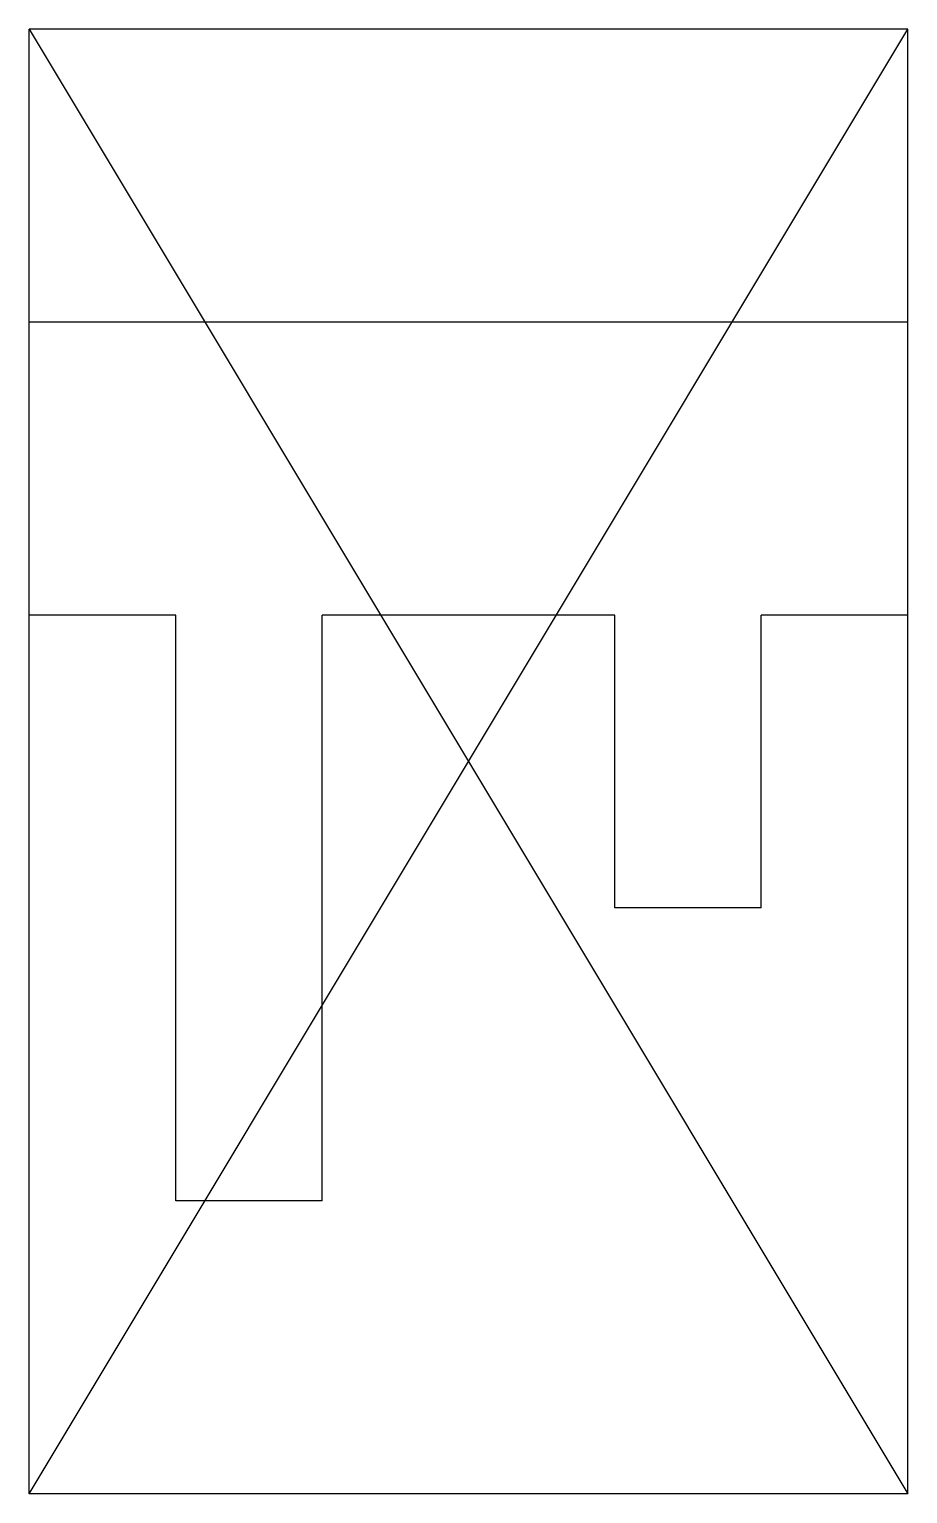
# Model space of a CAD drawing. Header units: metres. Extents: x 0 to 0.6, y 0 to 1.
import ezdxf

# ---------------------------------------------------------------- set-up
doc = ezdxf.new("R2010")
doc.units = ezdxf.units.M
doc.header["$LTSCALE"] = 0.2

msp = doc.modelspace()

# ---------------------------------------------------------------- linework, layer by layer
for p, q in [((0.6, 1), (0, 1)), ((0, 0), (0, 1)), ((0.6, 0), (0.6, 1)), ((0.6, 0.8), (0, 0.8)), ((0.1, 0.6), (0, 0.6)), ((0.1, 0.2), (0.1, 0.6)), ((0.2, 0.2), (0.2, 0.6)), ((0.4, 0.6), (0.2, 0.6)), ((0.4, 0.4), (0.4, 0.6)), ((0.5, 0.4), (0.5, 0.6)), ((0.6, 0.6), (0.5, 0.6)), ((0.5, 0.4), (0.4, 0.4)), ((0.2, 0.2), (0.1, 0.2)), ((0.6, 0), (0, 0))]:
    msp.add_line(p, q)
for points in [[(0, 0), (0.6, 1)], [(0, 1), (0.6, 0)]]:
    msp.add_lwpolyline(points)

doc.saveas('drawing.dxf')
